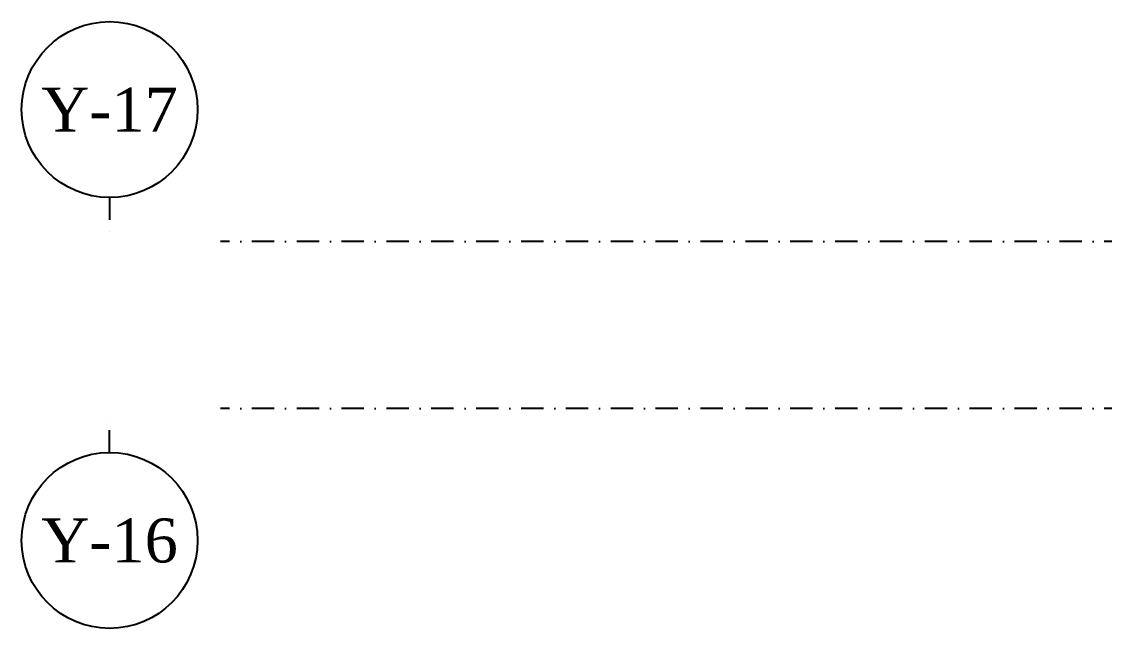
# Model space of a CAD drawing. Header units: inches. Extents: x -772 to 6765, y -813 to 4093.
# Drawn here: x -772 to -157, y 2425 to 2770 of the extents above; entities that cross this region are included whole.
import ezdxf
from ezdxf.enums import TextEntityAlignment as Align

# ---------------------------------------------------------------- set-up
doc = ezdxf.new("R2010")
doc.units = ezdxf.units.IN
doc.header["$MEASUREMENT"] = 0
doc.linetypes.add('DASHDOT', pattern=[25.4, 12.7, -6.35, 0, -6.35])
for name, color, linetype in [('H_STR_Aks', 250, 'DASHDOT'), ('H_STR_AksCemberi', 106, 'Continuous'), ('H_STR_AksYazi', 91, 'Continuous')]:
    doc.layers.add(name, color=color, linetype=linetype)
doc.styles.add('HG', font='times.ttf')

# ---------------------------------------------------------------- blocks, each defined once
blk = doc.blocks.new('Not_Aks_Balon')
at = {"layer": 'H_STR_AksCemberi'}
blk.add_circle((0, 0), 50, dxfattribs=at)
at = {"layer": 'H_STR_AksYazi', "style": 'HG'}
blk.add_attdef('AKSNO', text='', height=25, dxfattribs=at).set_placement((0, 0), align=Align.MIDDLE_CENTER)

msp = doc.modelspace()

# ---------------------------------------------------------------- linework, layer by layer
at = {"layer": 'H_STR_Aks'}
for p, q in [((-722.058, 2670), (-722.058, 2645)), ((6664.509, 2645), (-659.052, 2645)), ((-722.058, 2525), (-722.058, 2550)), ((6664.509, 2550), (-659.052, 2550))]:
    msp.add_line(p, q, dxfattribs=at)

# ---------------------------------------------------------------- block references
at = {"layer": 'H_STR_AksCemberi'}
for p, values in [((-722.058, 2720), {'AKSNO': 'Y-17'}), ((-722.058, 2475), {'AKSNO': 'Y-16'})]:
    msp.add_blockref('Not_Aks_Balon', p, dxfattribs=at).add_auto_attribs(values)

doc.saveas('drawing.dxf')
